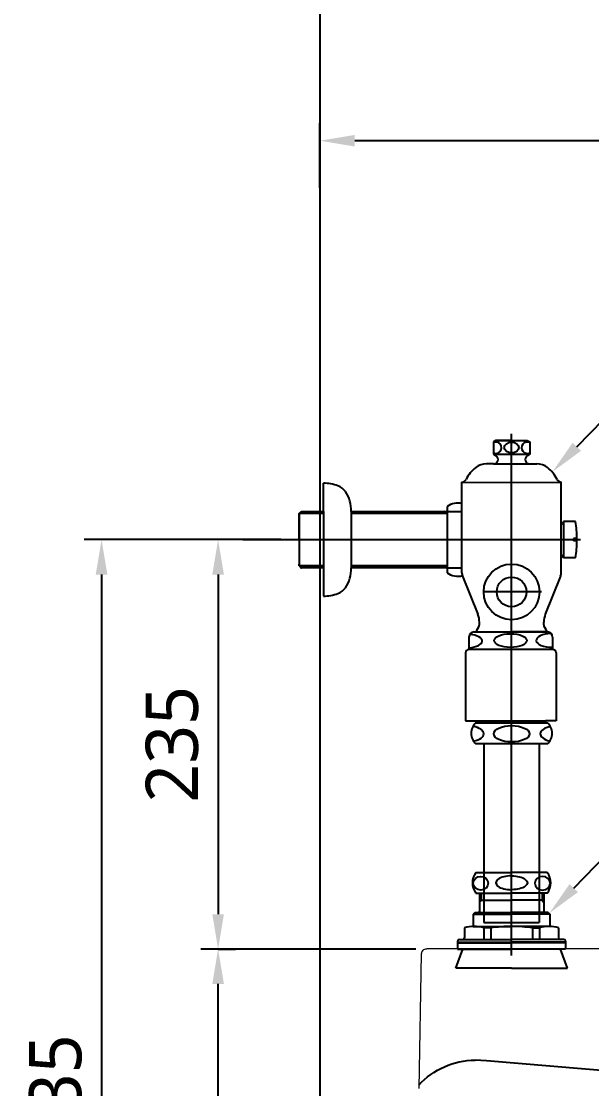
# Model space of a CAD drawing. Extents: x 19 to 4543, y -2930 to 3100.
# Drawn here: x 19 to 346, y -2395 to -1782 of the extents above; entities that cross this region are included whole.
import ezdxf

# ---------------------------------------------------------------- set-up
doc = ezdxf.new("R2010")
doc.units = 0
doc.header["$LTSCALE"] = 20
doc.header["$MEASUREMENT"] = 0
doc.layers.get('0').update_dxf_attribs({"linetype": 'CONTINUOUS'})
doc.layers.get('DEFPOINTS').update_dxf_attribs({"linetype": 'CONTINUOUS'})
for name, color, linetype in [('3', 3, 'CONTINUOUS'), ('4', 4, 'CONTINUOUS'), ('6', 6, 'CONTINUOUS'), ('FAUCET', 4, 'CONTINUOUS')]:
    doc.layers.add(name, color=color, linetype=linetype)
doc.layers.add('c', color=4, linetype='CONTINUOUS', lineweight=20)
doc.styles.get("Standard").update_dxf_attribs({"font": 'NanumGothic.ttf'})
doc.dimstyles.get("Standard").update_dxf_attribs({"dimtxt": 2.5, "dimasz": 2, "dimexe": 2, "dimexo": 1, "dimgap": 1.5, "dimtad": 1, "dimdec": 0, "dimlfac": 10, "dimrnd": 0.5, "dimzin": 0, "dimdsep": 46, "dimtxsty": 'Standard', "dimcen": 0, "dimclrt": 2, "dimadec": 0, "dimazin": 0, "dimtfac": 1, "dimtdec": 0, "dimtmove": 0, "dimatfit": 3, "dimfxl": 0, "dimtolj": 1, "dimtzin": 0, "dimarcsym": 0})

# ---------------------------------------------------------------- blocks, each defined once
blk = doc.blocks.new('*D138')
at = {"layer": '3', "color": 3, "lineweight": -2}
for p, q in [((190, -1877.5), (190, -1840.5)), ((910, -1949.5), (910, -1840.5)), ((890, -1850.5), (210, -1850.5))]:
    blk.add_line(p, q, dxfattribs=at)
at = {"layer": '3', "color": 3}
for points in [[(210, -1847.17), (210, -1853.83), (190, -1850.5)], [(890, -1847.17), (890, -1853.83), (910, -1850.5)]]:
    blk.add_solid(points, dxfattribs=at)
at = {"layer": 'DEFPOINTS', "color": 0}
for p in [(190, -1850.5), (190, -1877.5), (910, -1949.5)]:
    blk.add_point(p, dxfattribs=at)
at = {"layer": '3', "color": 2, "insert": (550, -1824.23), "char_height": 30, "attachment_point": 5}
blk.add_mtext('\\A1;720', dxfattribs=at)
blk = doc.blocks.new('*D139')
at = {"layer": '3', "color": 3, "lineweight": -2}
for p, q in [((167.5, -2079.5), (54.63, -2079.5)), ((64.63, -2099.5), (64.63, -2694.5)), ((190, -2714.5), (54.63, -2714.5))]:
    blk.add_line(p, q, dxfattribs=at)
at = {"layer": '3', "color": 3}
for points in [[(61.29, -2099.5), (67.96, -2099.5), (64.63, -2079.5)], [(61.29, -2694.5), (67.96, -2694.5), (64.63, -2714.5)]]:
    blk.add_solid(points, dxfattribs=at)
at = {"layer": 'DEFPOINTS', "color": 0}
for p in [(167.5, -2079.5), (64.63, -2714.5), (190, -2714.5)]:
    blk.add_point(p, dxfattribs=at)
at = {"layer": '3', "color": 2, "insert": (38.27, -2397), "char_height": 30, "attachment_point": 5, "rotation": 90}
blk.add_mtext('\\A1;635', dxfattribs=at)
blk = doc.blocks.new('*D140')
at = {"layer": '3', "color": 3, "lineweight": -2}
for p, q in [((145.75, -2079.5), (121.52, -2079.5)), ((131.52, -2099.5), (131.52, -2294.5)), ((131.52, -2314.5), (141.52, -2314.5))]:
    blk.add_line(p, q, dxfattribs=at)
at = {"layer": '3', "color": 3}
for points in [[(128.19, -2099.5), (134.86, -2099.5), (131.52, -2079.5)], [(128.19, -2294.5), (134.86, -2294.5), (131.52, -2314.5)]]:
    blk.add_solid(points, dxfattribs=at)
at = {"layer": 'DEFPOINTS', "color": 0}
for p in [(145.75, -2079.5), (131.52, -2314.5), (131.52, -2314.5)]:
    blk.add_point(p, dxfattribs=at)
at = {"layer": '3', "color": 2, "insert": (105.17, -2197), "char_height": 30, "attachment_point": 5, "rotation": 90}
blk.add_mtext('\\A1;235', dxfattribs=at)
blk = doc.blocks.new('*D145')
at = {"layer": '3', "color": 3, "lineweight": -2}
for p, q in [((245, -2314.5), (121.52, -2314.5)), ((131.52, -2694.5), (131.52, -2334.5)), ((190, -2714.5), (121.52, -2714.5))]:
    blk.add_line(p, q, dxfattribs=at)
at = {"layer": '3', "color": 3}
for points in [[(128.19, -2334.5), (134.86, -2334.5), (131.52, -2314.5)], [(128.19, -2694.5), (134.86, -2694.5), (131.52, -2714.5)]]:
    blk.add_solid(points, dxfattribs=at)
at = {"layer": 'DEFPOINTS', "color": 0}
for p in [(131.52, -2314.5), (245, -2314.5), (190, -2714.5)]:
    blk.add_point(p, dxfattribs=at)
at = {"layer": '3', "color": 2, "insert": (105.3, -2514.5), "char_height": 30, "attachment_point": 5, "rotation": 90}
blk.add_mtext('\\A1;400', dxfattribs=at)

msp = doc.modelspace()

# ---------------------------------------------------------------- linework, layer by layer
at = {"color": 7}
for p, q in [((285.62614, -2378.73066), (279.05076, -2378.28617)), ((471.58678, -2394.30223), (285.62614, -2378.73066))]:
    msp.add_line(p, q, dxfattribs=at)
at = {"color": 7, "extrusion": (0, 0, -1)}
msp.add_ellipse((279.27102, -2422.2649), major_axis=(0, 43.97929), ratio=0.999936047, start_param=-0.831657161, end_param=-0.005008645, dxfattribs=at)
at = {"layer": '3'}
for p, q in [((300, -2079.5), (300, -2019.98245)), ((145.74923, -2079.5), (328.5, -2079.5)), ((279.5, -2270.5), (300, -2270.5)), ((320.5, -2270.5), (300, -2270.5)), ((279.5, -2282.5), (300, -2282.5)), ((281.5, -2282.5), (281.5, -2293)), ((282.5, -2282.5), (282.5, -2286.5)), ((320.5, -2282.5), (300, -2282.5)), ((317.5, -2282.5), (317.5, -2286.5)), ((318.5, -2282.5), (318.5, -2293)), ((281.5, -2286.5), (300, -2286.5)), ((282.5, -2286.5), (281.5, -2287.75)), ((318.5, -2286.5), (300, -2286.5)), ((317.5, -2286.5), (318.5, -2287.75)), ((279, -2293.5), (278, -2294.5)), ((278, -2294.5), (300, -2294.5)), ((278, -2294.5), (278, -2301.5)), ((279, -2293.5), (300, -2293.5)), ((279, -2293.5), (279, -2293.5)), ((321, -2293.5), (300, -2293.5)), ((322, -2294.5), (300, -2294.5)), ((321, -2293.5), (322, -2294.5)), ((321, -2293.5), (321, -2293.5)), ((322, -2294.5), (322, -2301.5)), ((273, -2302.30508), (273, -2308)), ((278, -2301.5), (300, -2301.5)), ((288, -2302.38643), (284, -2302.38643)), ((284, -2302.38643), (284, -2309)), ((288, -2302.38643), (288, -2309)), ((322, -2301.5), (300, -2301.5)), ((312, -2302.38643), (312, -2309)), ((312, -2302.38643), (316, -2302.38643)), ((316, -2302.38643), (316, -2309)), ((327, -2302.30508), (327, -2308)), ((270, -2309), (272, -2309)), ((272, -2309), (300, -2309)), ((328, -2309), (300, -2309)), ((330, -2309), (328, -2309)), ((268, -2325.43158), (272, -2314.5)), ((269, -2310), (269, -2314.5)), ((269, -2310.5), (300, -2310.5)), ((269, -2311), (300, -2311)), ((269, -2314.5), (300, -2314.5)), ((331, -2310.5), (300, -2310.5)), ((331, -2311), (300, -2311)), ((331, -2314.5), (300, -2314.5)), ((332, -2325.43158), (328, -2314.5)), ((331, -2310), (331, -2314.5)), ((300, -2325.5), (268, -2325.43158)), ((300, -2325.5), (332, -2325.43158))]:
    msp.add_line(p, q, dxfattribs=at)
for centre, radius, start, end in [((287.5, -2276.5), 10, 143.13010235, 216.86989765), ((312.5, -2276.5), 10, 323.13010235, 36.86989765), ((281, -2293), 0.5, 270, 0), ((319, -2293), 0.5, 180, 270), ((278.37139, -2319.73552), 18.2393, 72.02523915, 107.12727962), ((300, -2383.16771), 81.66771, 90, 98.44945732), ((300, -2383.16771), 81.66771, 81.55054268, 90), ((321.62861, -2319.73552), 18.2393, 72.87272038, 107.97476085), ((270, -2310), 1, 90, 180), ((272, -2308), 1, 270, 0), ((328, -2308), 1, 180, 270), ((330, -2310), 1, 0, 90)]:
    msp.add_arc(centre, radius, start, end, dxfattribs=at)
msp.add_ellipse((282.2708, -2276.72623), major_axis=(-4.3189, 0), ratio=0.917952679, dxfattribs=at)
msp.add_ellipse((300, -2276.46455), major_axis=(-9.05575, 0), ratio=0.437793456, start_param=4.71238898, end_param=7.853981634, dxfattribs=at)
at = {"layer": '3', "extrusion": (0, 0, -1)}
msp.add_ellipse((300, -2276.46455), major_axis=(9.05575, 0), ratio=0.437793456, start_param=4.71238898, end_param=7.853981634, dxfattribs=at)
msp.add_ellipse((317.7292, -2276.72623), major_axis=(4.3189, 0), ratio=0.917952679, dxfattribs=at)
at = {"layer": '4'}
for p, q in [((300, -2318.10851), (300, -2018.74978)), ((291, -2022.5), (289.60769, -2023.30385)), ((289.60769, -2023.30385), (289.60769, -2030.3621)), ((300, -2022.5), (291, -2022.5)), ((292.5, -2022.5), (309, -2022.5)), ((309, -2022.5), (310.3923, -2023.30385)), ((310.3923, -2023.30385), (310.3923, -2030.3621)), ((289.60769, -2030.3621), (310.3923, -2030.3621)), ((289.60769, -2030.3621), (291.15297, -2031.46533)), ((289.60769, -2030.3621), (290.45262, -2030.96533)), ((310.3923, -2030.3621), (308.84703, -2031.46533)), ((310.3923, -2030.3621), (309.54737, -2030.96533)), ((289.70034, -2036), (285.54926, -2036)), ((289.70034, -2036), (310.29966, -2036)), ((310.29966, -2036), (314.45074, -2036)), ((192, -2063.25), (192, -2047)), ((271.5, -2098.53709), (271.5, -2046.5)), ((271.5, -2046.51445), (328.5, -2046.65666)), ((328.5, -2046.65666), (328.3334, -2046.49006)), ((328.5, -2098.53709), (328.5, -2046.5)), ((178, -2064.4), (179.15, -2063.25)), ((192, -2064.4), (178, -2064.4)), ((178, -2079.5), (178, -2064.4)), ((178, -2064.4), (178, -2065.5)), ((179.15, -2063.25), (192, -2063.25)), ((192, -2063.25), (192, -2095.75)), ((207.99844, -2063.25), (263, -2063.25)), ((207.99844, -2063.25), (207.99844, -2095.75)), ((263, -2064.4), (207.99844, -2064.4)), ((263, -2064.4), (261.00814, -2063.25)), ((263, -2060.5), (263, -2079.5)), ((263, -2063.25), (271.5, -2063.25)), ((178, -2065.5), (178, -2093.5)), ((329.72427, -2069.1077), (329.17278, -2070.26087)), ((336.72427, -2069.1077), (329.72427, -2069.1077)), ((329.72427, -2069.1077), (329.72427, -2089.8923)), ((145.74923, -2079.5), (300, -2079.5)), ((172.82716, -2079.5), (339.50029, -2079.5)), ((263, -2079.5), (263, -2098.5)), ((335.5, -2078.75), (335.5, -2080.25)), ((337.5, -2078.75), (335.5, -2078.75)), ((337.5, -2080.25), (335.5, -2080.25)), ((329.72427, -2089.8923), (329.17278, -2088.73913)), ((178, -2093.5), (178, -2094.6)), ((178, -2094.6), (178, -2093.5)), ((192, -2094.6), (178, -2094.6)), ((178, -2094.6), (179.15, -2095.75)), ((263, -2094.6), (207.99844, -2094.6)), ((263, -2094.6), (261.00814, -2095.75)), ((336.72427, -2089.8923), (329.72427, -2089.8923)), ((192, -2095.75), (179.15, -2095.75)), ((192, -2095.75), (192, -2112)), ((263, -2095.75), (207.99844, -2095.75)), ((263, -2095.75), (271.5, -2095.75)), ((271.85761, -2100.39404), (280.64172, -2122.3543)), ((328.14238, -2100.39404), (319.35828, -2122.3543)), ((317.15063, -2109.5), (283.74298, -2109.5)), ((280, -2131.5), (281.09807, -2129.59808)), ((280, -2132.5), (280, -2131.5)), ((281.5, -2128.09808), (281.5, -2126.81099)), ((318.5, -2128.09808), (318.5, -2126.81099)), ((318.5, -2128.36603), (318.5, -2128)), ((320, -2131.5), (318.76795, -2129.36603)), ((320, -2132.5), (320, -2131.5)), ((275.50679, -2135.5), (275.50679, -2142.5)), ((278.50679, -2132.5), (299.50679, -2132.5)), ((279.62754, -2132.5), (279.77754, -2132.5)), ((320.50679, -2132.5), (299.50679, -2132.5)), ((299.77754, -2132.5), (320.31904, -2132.5)), ((319.92754, -2132.5), (319.77754, -2132.5)), ((319.92754, -2132.5), (320.31904, -2132.5)), ((323.50679, -2135.5), (323.50679, -2142.5)), ((323.50679, -2142.5), (275.50679, -2142.5)), ((273.50679, -2144.5), (273.50679, -2183.5)), ((325.50679, -2144.5), (325.50679, -2183.5)), ((273.50679, -2183.5), (319.50679, -2183.5)), ((279.62754, -2187), (279.23604, -2187)), ((279.4585, -2184.66653), (320.5415, -2184.66653)), ((279.50679, -2183.5), (279.50679, -2184.66653)), ((319.50679, -2183.5), (319.50679, -2184.66653)), ((325.50679, -2183.5), (319.50679, -2183.5)), ((320.5415, -2196.66653), (279.4585, -2196.66653)), ((284.125, -2196.66653), (284.125, -2299.29345)), ((315.875, -2196.66653), (315.875, -2299.29345)), ((284.125, -2299.29345), (315.875, -2299.29345))]:
    msp.add_line(p, q, dxfattribs=at)
for radius in [16, 8.5]:
    msp.add_circle((300, -2109.5), radius, dxfattribs=at)
for centre, radius, start, end in [((291.02507, -2026.72487), 3.24188, 244.07405947, 115.92594053), ((308.97492, -2026.72487), 3.24188, 64.07405947, 295.92594053), ((289.70034, -2033.5), 2.5, 270, 54.47560436), ((310.29966, -2033.5), 2.5, 125.52439564, 270), ((291.68154, -2053.89906), 20, 127.82329918, 153.24982144), ((285.54926, -2046), 10, 90, 127.82329918), ((314.45074, -2046), 10, 52.17670082, 90), ((308.31845, -2053.89906), 20, 26.75017856, 52.17670082), ((271.14898, -2043.53505), 3, 276.71940909, 333.43460418), ((328.85102, -2043.53505), 3, 206.56539582, 263.28059091), ((190.5, -2076.96248), 30, 70.99286388, 87.13401602), ((196.65552, -2057.92184), 10, 37.19654919, 68.8073231), ((188, -2063), 20, 359.2837841, 33.79228837), ((269.02512, -2068.4811), 10, 75.67106971, 127.05), ((328, -2069.7), 1.3, 292.61986495, 334.44131347), ((267.5, -2079.5), 70, 4.42435579, 8.53777862), ((267.5, -2079.5), 70, 0.61385986, 4.42435579), ((267.5, -2079.5), 70, 355.57564421, 359.38614014), ((328, -2089.3), 1.3, 25.55868653, 67.38013505), ((267.5, -2079.5), 70, 351.46222138, 355.57564421), ((188, -2096), 20, 326.20771163, 0.7162159), ((269.02512, -2090.5189), 10, 232.95, 285.88880981), ((276.5, -2098.53709), 5, 180, 201.80140949), ((323.5, -2098.53709), 5, 338.19859051, 0), ((196.65552, -2101.07816), 10, 291.1926769, 322.80345081), ((190.5, -2082.03752), 30, 272.86598398, 289.00713612), ((269.5, -2126.81099), 12, 0, 21.80140949), ((330.5, -2126.81099), 12, 158.19859051, 180), ((278.5, -2128.09808), 3, 330, 0), ((320.5, -2128.36603), 2, 180, 210), ((278.50679, -2135.5), 3, 90, 180), ((320.50679, -2135.5), 3, 0, 90), ((275.50679, -2144.5), 2, 90, 180), ((323.50679, -2144.5), 2, 0, 90), ((284.75, -2190.66653), 8, 131.40962211, 228.59037789), ((315.25, -2190.66653), 8, 311.40962211, 48.59037789)]:
    msp.add_arc(centre, radius, start, end, dxfattribs=at)
for centre, major_axis, ratio in [((299.97027, -2026.62967), (-4.14983, 0), 0.740556988), ((299.38031, -2137.41144), (-9.40496, 0), 0.419685131), ((300, -2190.94784), (-10.23571, 0), 0.459035245)]:
    msp.add_ellipse(centre, major_axis=major_axis, ratio=ratio, dxfattribs=at)
for centre, major_axis, ratio, start_param, end_param in [((273.73849, -2137.67753), (-9.40496, 0), 0.419685131, 1.759940366, 4.469161374), ((323.5138, -2137.32274), (9.40496, 0), 0.419685131, 1.663630728, 4.711643511), ((273.79152, -2190.94784), (10.23571, 0), 0.459035245, -1.130192702, 1.164004496), ((326.65081, -2190.94784), (-10.23571, 0), 0.459035245, -1.12161408, 1.088391071)]:
    msp.add_ellipse(centre, major_axis=major_axis, ratio=ratio, start_param=start_param, end_param=end_param, dxfattribs=at)
msp.add_point((179.15, -2095.75), dxfattribs=at)
at = {"layer": '6'}
msp.add_lwpolyline([(2190, -837), (190, -837), (190, -2714.5), (2066.7163, -2714.5), (2066.7163, -1714.5)], dxfattribs=at)
at = {"layer": 'c', "color": 7}
for p, q in [((268.69692, -2314.31415), (251.31921, -2314.31415)), ((336.67996, -2314.30083), (268.70412, -2314.30083)), ((353.42528, -2314.31415), (336.67996, -2314.31415)), ((246.90214, -2394.63737), (248.3206, -2317.31295))]:
    msp.add_line(p, q, dxfattribs=at)
at = {"layer": 'c', "color": 7, "extrusion": (0, 0, -1)}
msp.add_ellipse((251.31921, -2317.31295), major_axis=(0, 2.99881), ratio=0.999936047, start_param=-1.570796326, end_param=0.000000001, dxfattribs=at)
at = {"layer": 'FAUCET', "color": 3}
for p, q in [((337.41055, -2026.21231), (407.62636, -1954.05896)), ((335.65149, -2279.52497), (437.85475, -2174.50151))]:
    msp.add_line(p, q, dxfattribs=at)
for points in [[(339.79943, -2028.53704), (323.46217, -2040.54558), (335.02167, -2023.88758)], [(338.04037, -2281.8497), (321.70311, -2293.85824), (333.26261, -2277.20024)]]:
    msp.add_solid(points, dxfattribs=at)

# ---------------------------------------------------------------- dimensions: what is measured, and where the dimension line sits
at = {"layer": '3'}
dim = msp.add_linear_dim(base=(190, -1850.5), p1=(910, -1949.5), p2=(190, -1877.5), dimstyle='Standard', override={"dimtxt": 30, "dimasz": 20, "dimexe": 10, "dimexo": 0, "dimgap": 10, "dimdec": 4, "dimlfac": 1, "dimzin": 8, "dimclrd": 3, "dimclre": 3, "dimtdec": 4}, dxfattribs=at)
dim.commit()
dim.dimension.update_dxf_attribs({"geometry": '*D138', "text_midpoint": (550, -1824.23391)})
for base, p1, p2, picture, middle in [((64.62606, -2714.5), (167.5, -2079.5), (190, -2714.5), '*D139', (38.27412, -2397)), ((131.52404, -2314.5), (145.74923, -2079.5), (131.52404, -2314.5), '*D140', (105.17211, -2197)), ((131.52404, -2314.5), (190, -2714.5), (245, -2314.5), '*D145', (105.30087, -2514.5))]:
    dim = msp.add_linear_dim(base=base, p1=p1, p2=p2, angle=90, dimstyle='Standard', override={"dimtxt": 30, "dimasz": 20, "dimexe": 10, "dimexo": 0, "dimgap": 10, "dimdec": 4, "dimlfac": 1, "dimzin": 8, "dimclrd": 3, "dimclre": 3, "dimtdec": 4}, dxfattribs=at)
    dim.commit()
    dim.dimension.update_dxf_attribs({"geometry": picture, "text_midpoint": middle})

doc.saveas('drawing.dxf')
